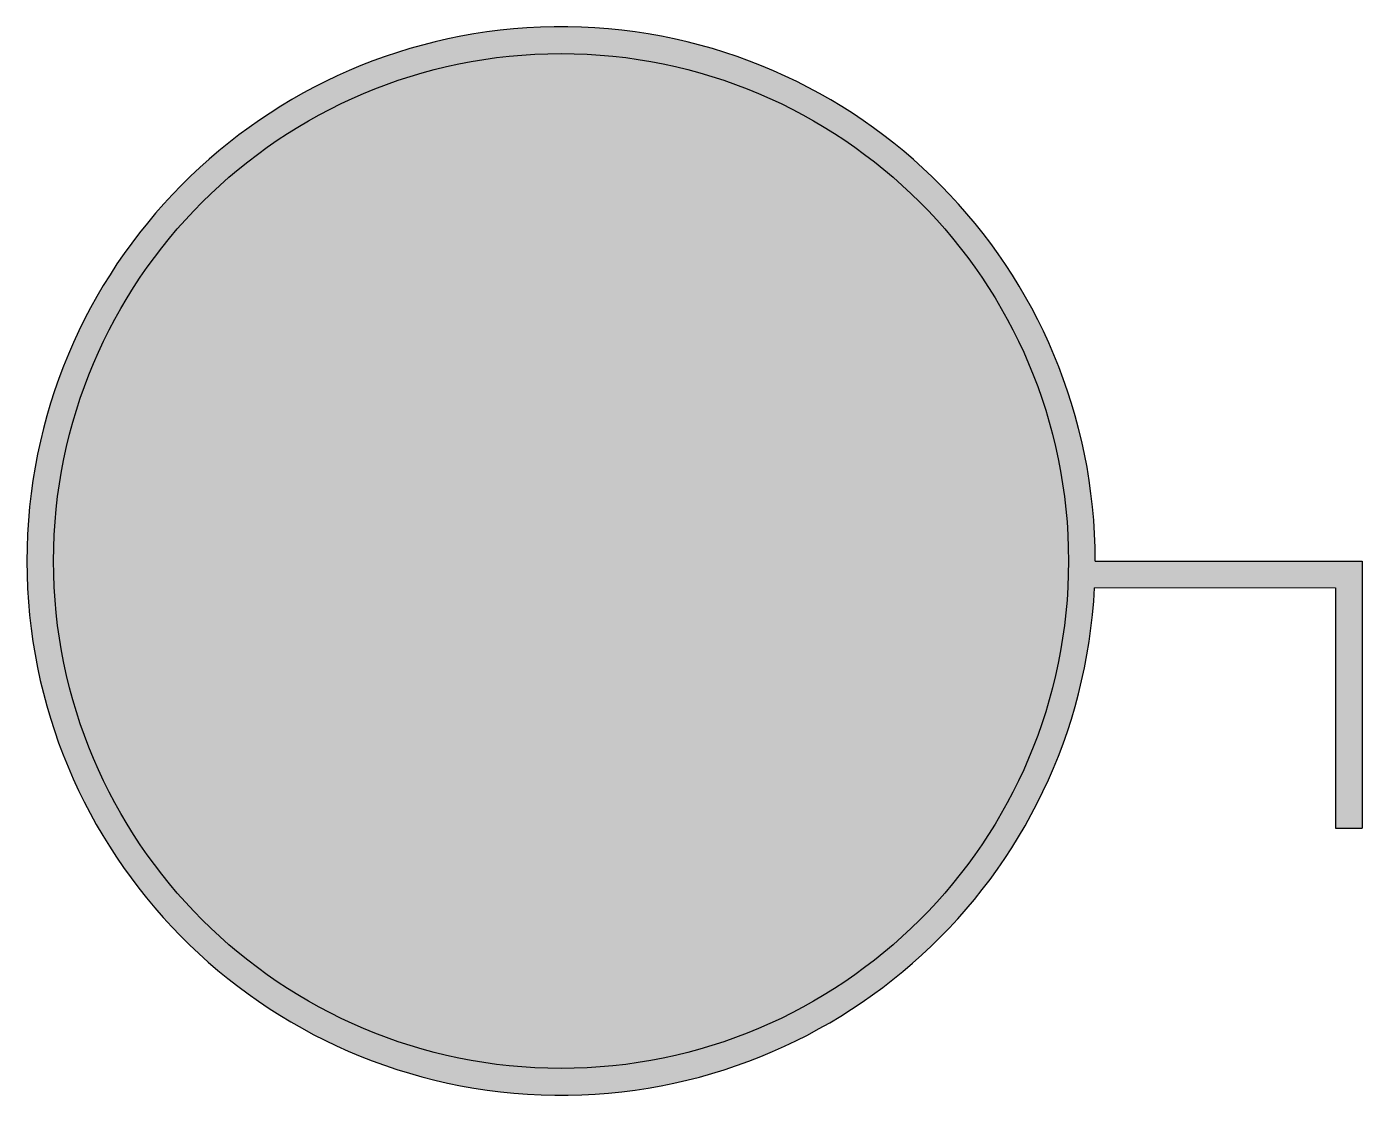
# Model space of a CAD drawing. Header units: millimetres. Extents: x -1 to 1.5, y -1 to 1.
import ezdxf

# ---------------------------------------------------------------- set-up
doc = ezdxf.new("R2010")
doc.units = ezdxf.units.MM
doc.layers.get('0').update_dxf_attribs({"color": 63})

msp = doc.modelspace()

# ---------------------------------------------------------------- hatches: boundary and pattern name
h = msp.add_hatch(color=256)
edge = h.paths.add_edge_path(flags=17)
edge.add_arc((0, 0), 0.95, 0, 360)
edge = h.paths.add_edge_path()
edge.add_line((0.9988, -0.0499), (1.45, -0.05))
edge.add_line((1.45, -0.05), (1.45, -0.5))
edge.add_line((1.45, -0.5), (1.5, -0.5))
edge.add_line((1.5, -0.5), (1.5, 0))
edge.add_line((1.5, 0), (1, 0))
edge.add_arc((0, 0), 1, 0, 357.1376)
msp.add_hatch(color=255).paths.add_polyline_path([(-0.95, 0, 1), (0.95, 0, 1)])

# ---------------------------------------------------------------- linework, layer by layer
for p, q in [((1, 0), (1.5, 0)), ((1.5, 0), (1.5, -0.5)), ((0.9988, -0.0499), (1.45, -0.05)), ((1.45, -0.05), (1.45, -0.5)), ((1.45, -0.5), (1.5, -0.5))]:
    msp.add_line(p, q)
msp.add_circle((0, 0), 0.95)
msp.add_arc((0, 0), 1, 0, 357.1376)

doc.saveas('drawing.dxf')
